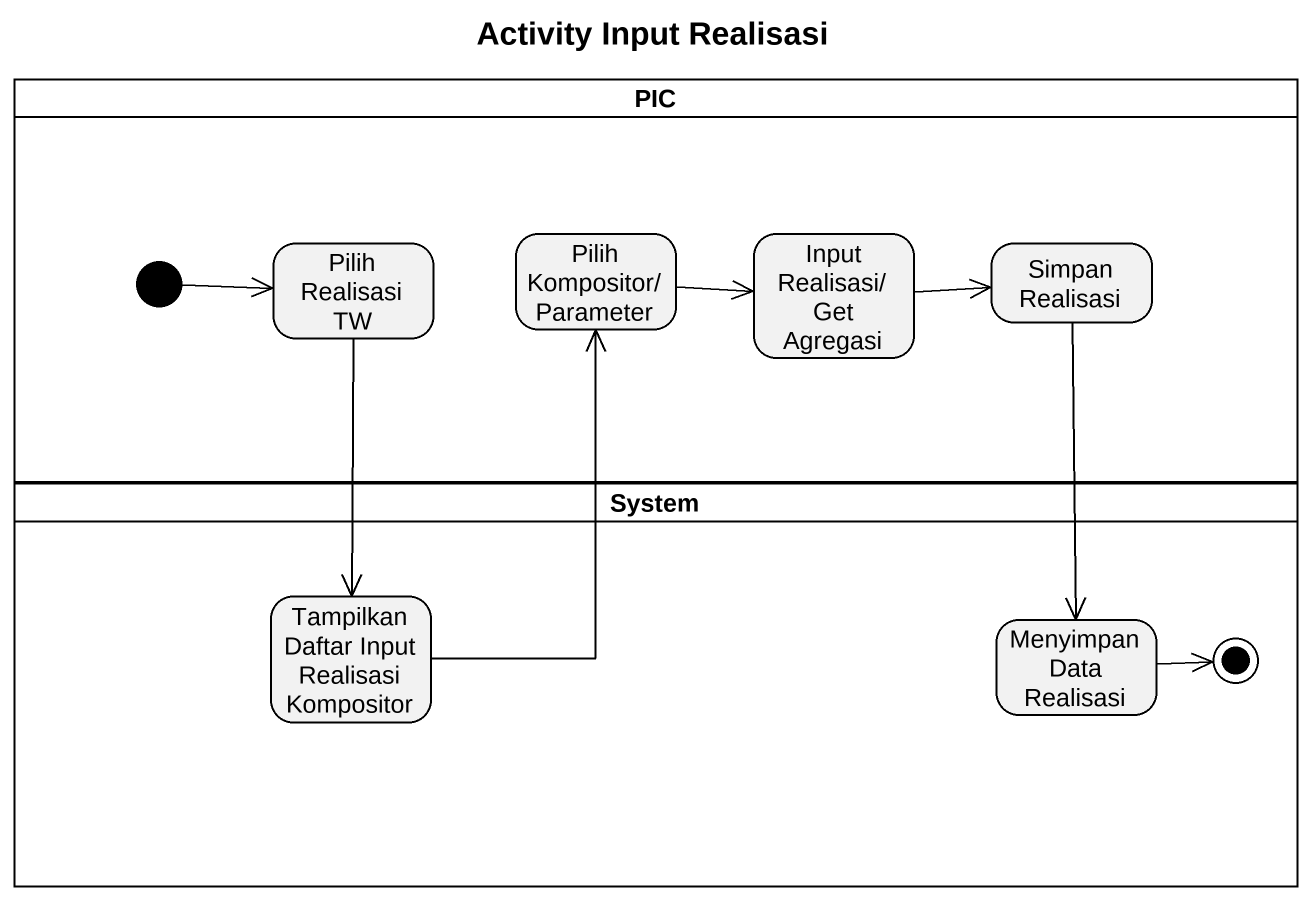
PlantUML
@startuml
title Activity Input Realisasi
hide empty description
state PIC <<partition>> {
  state "Pilih Realisasi TW" as Pilih_Realisasi_TW
  state "Pilih Kompositor/ Parameter" as Pilih_Kompositor_Parameter
  state "Input Realisasi/ Get Agregasi" as Input_Realisasi_Get_Agregasi
  state "Simpan Realisasi" as Simpan_Realisasi
  [*] -right-> Pilih_Realisasi_TW
}
state System <<partition>> {
  state "Tampilkan Daftar Input Realisasi Kompositor" as Tampilkan_Daftar_Input
  state "Menyimpan Data Realisasi" as Menyimpan_Data_Realisasi
  Menyimpan_Data_Realisasi -right-> [*]
}
Pilih_Realisasi_TW --> Tampilkan_Daftar_Input
Pilih_Kompositor_Parameter -right-> Input_Realisasi_Get_Agregasi
Input_Realisasi_Get_Agregasi -right-> Simpan_Realisasi
Simpan_Realisasi --> Menyimpan_Data_Realisasi
Tampilkan_Daftar_Input -up-> Pilih_Kompositor_Parameter
@enduml
